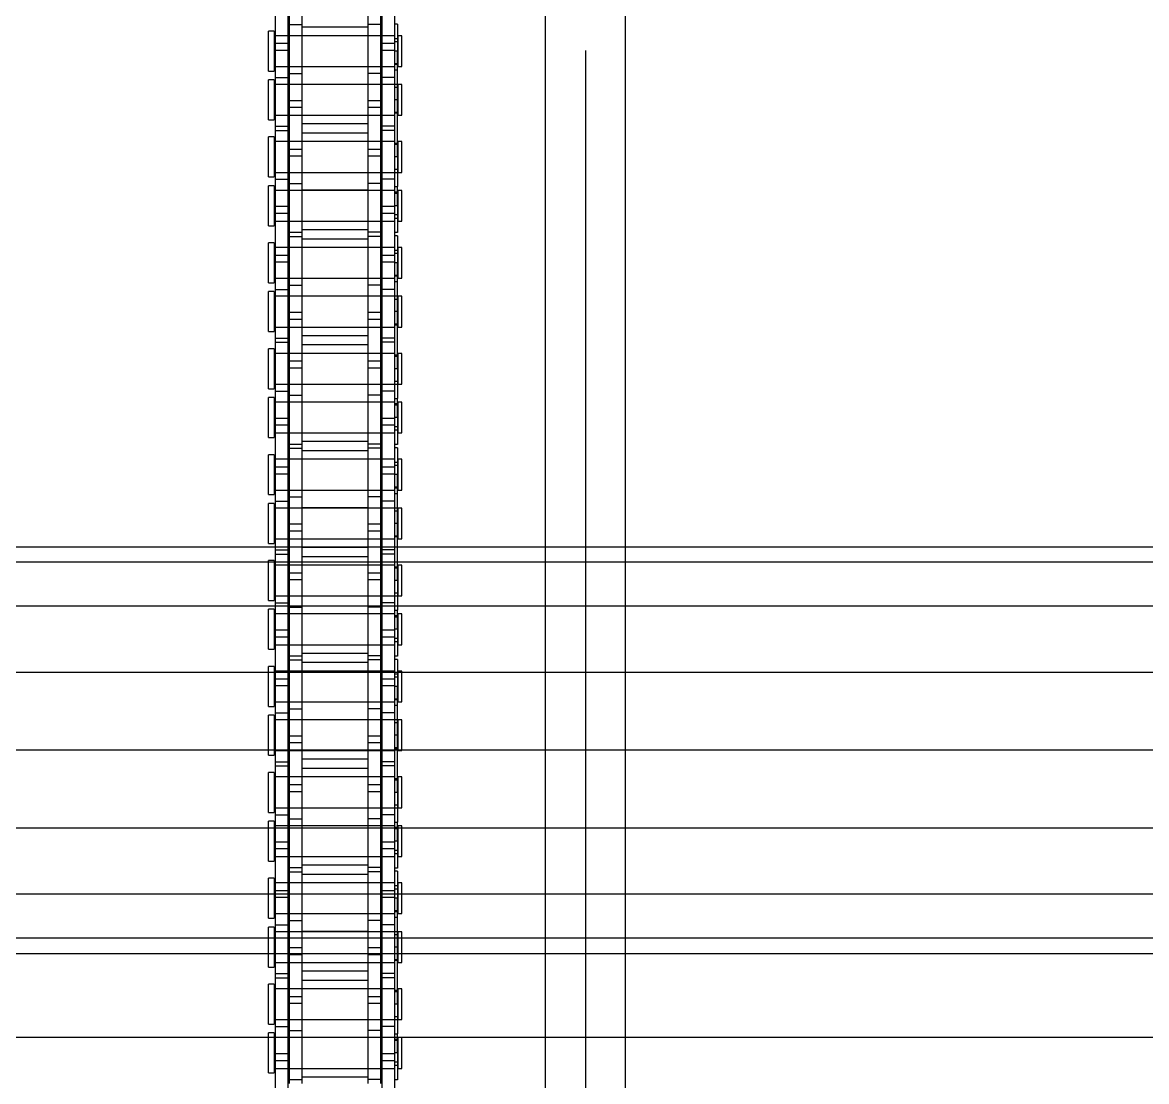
# Model space of a CAD drawing. Header units: metres. Extents: x 0 to 63075, y 0 to 44550.
# Drawn here: x 14317.9 to 14452.7, y 28254.5 to 28381.5 of the extents above; entities that cross this region are included whole.
import ezdxf

# ---------------------------------------------------------------- set-up
doc = ezdxf.new("R2010")
doc.units = ezdxf.units.M
doc.header["$LTSCALE"] = 75
doc.linetypes.add('HIDDEN2', pattern=[4.7625, 3.175, -1.5875])
for name, color, linetype in [('SDM', 7, 'Continuous'), ('SL1', 8, 'Continuous'), ('SL4', 4, 'Continuous'), ('ST1', 7, 'HIDDEN2')]:
    doc.layers.add(name, color=color, linetype=linetype)

# ---------------------------------------------------------------- blocks, each defined once
blk = doc.blocks.new('A$Cf5d57027')
at = {"layer": 'SL1'}
for p, q in [((3160.35, 5815.8), (7497.34, 5815.8)), ((7497.34, 5813.95), (3160.35, 5813.94)), ((7497.34, 5808.66), (3160.35, 5808.65)), ((7497.34, 5800.74), (3160.35, 5800.73)), ((7497.34, 5791.4), (3160.35, 5791.4)), ((7497.34, 5782.07), (3160.35, 5782.06)), ((7497.34, 5774.15), (3160.35, 5774.14)), ((7497.34, 5768.86), (3160.35, 5768.85)), ((7497.34, 5767), (3160.35, 5767)), ((4732.49, 5757), (6233.91, 5757))]:
    blk.add_line(p, q, dxfattribs=at)
blk = doc.blocks.new('A$Ca53c419a')
at = {"layer": 'SL4'}
for p, q in [((1009.76, 215.76), (2334.74, 215.76)), ((2334.74, 206.23), (1009.76, 206.23))]:
    blk.add_line(p, q, dxfattribs=at)
at = {"layer": 'ST1'}
for p, q in [((1847.3, 248.16), (1856.4, 248.16)), ((1854.93, 249), (1859.73, 249)), ((1854.93, 249), (1854.93, 248.34)), ((1859.73, 248.34), (1854.93, 248.34)), ((1855.48, 248.34), (1855.48, 233.84)), ((1855.48, 248.16), (1855.48, 246.64)), ((1856.4, 248.16), (1857.26, 248.16)), ((1856.4, 246.64), (1856.4, 248.16)), ((1857.26, 248.16), (1866.35, 248.16)), ((1857.26, 248.16), (1857.26, 246.64)), ((1859.17, 233.84), (1859.17, 248.34)), ((1859.17, 246.64), (1859.17, 248.16)), ((1859.73, 248.34), (1859.73, 249)), ((1860.5, 248.16), (1860.5, 246.64)), ((1860.78, 249), (1865.57, 249)), ((1860.78, 249), (1860.78, 248.34)), ((1865.57, 248.34), (1860.78, 248.34)), ((1861.33, 248.34), (1861.33, 233.84)), ((1861.33, 248.16), (1861.33, 246.64)), ((1865.02, 233.84), (1865.02, 248.34)), ((1865.02, 246.64), (1865.02, 248.16)), ((1865.57, 248.34), (1865.57, 249)), ((1866.35, 248.16), (1866.35, 246.64)), ((1866.35, 248.16), (1872.7, 248.16)), ((1866.85, 248.16), (1866.85, 246.64)), ((1867.63, 249), (1872.43, 249)), ((1867.63, 249), (1867.63, 248.34)), ((1872.43, 248.34), (1867.63, 248.34)), ((1868.18, 248.34), (1868.18, 233.84)), ((1868.18, 248.16), (1868.18, 246.64)), ((1871.87, 233.84), (1871.87, 248.34)), ((1871.87, 246.64), (1871.87, 248.16)), ((1872.43, 248.34), (1872.43, 249)), ((1872.7, 248.16), (1872.7, 246.64)), ((1872.7, 248.16), (1881.8, 248.16)), ((1873.48, 249), (1878.27, 249)), ((1873.48, 249), (1873.48, 248.34)), ((1878.27, 248.34), (1873.48, 248.34)), ((1874.03, 248.34), (1874.03, 233.84)), ((1874.03, 248.16), (1874.03, 246.64)), ((1875.95, 246.64), (1875.95, 248.16)), ((1876.81, 248.16), (1876.81, 246.64)), ((1877.72, 233.84), (1877.72, 248.34)), ((1877.72, 246.64), (1877.72, 248.16)), ((1878.27, 248.34), (1878.27, 249)), ((1880.33, 249), (1885.13, 249)), ((1880.33, 249), (1880.33, 248.34)), ((1885.13, 248.34), (1880.33, 248.34)), ((1880.88, 248.34), (1880.88, 233.84)), ((1880.88, 248.16), (1880.88, 246.64)), ((1881.8, 248.16), (1882.66, 248.16)), ((1881.8, 246.64), (1881.8, 248.16)), ((1882.66, 248.16), (1891.75, 248.16)), ((1882.66, 248.16), (1882.66, 246.64)), ((1884.57, 233.84), (1884.57, 248.34)), ((1884.57, 246.64), (1884.57, 248.16)), ((1885.13, 248.34), (1885.13, 249)), ((1885.9, 248.16), (1885.9, 246.64)), ((1886.18, 249), (1890.97, 249)), ((1886.18, 249), (1886.18, 248.34)), ((1890.97, 248.34), (1886.18, 248.34)), ((1886.73, 248.34), (1886.73, 233.84)), ((1886.73, 248.16), (1886.73, 246.64)), ((1890.42, 233.84), (1890.42, 248.34)), ((1890.42, 246.64), (1890.42, 248.16)), ((1890.97, 248.34), (1890.97, 249)), ((1891.75, 248.16), (1891.75, 246.64)), ((1891.75, 248.16), (1898.1, 248.16)), ((1892.25, 248.16), (1892.25, 246.64)), ((1893.03, 249), (1897.83, 249)), ((1893.03, 249), (1893.03, 248.34)), ((1897.83, 248.34), (1893.03, 248.34)), ((1893.58, 248.34), (1893.58, 233.84)), ((1893.58, 248.16), (1893.58, 246.64)), ((1897.27, 233.84), (1897.27, 248.34)), ((1897.27, 246.64), (1897.27, 248.16)), ((1897.83, 248.34), (1897.83, 249)), ((1898.1, 248.16), (1898.1, 246.64)), ((1898.1, 248.16), (1907.2, 248.16)), ((1898.88, 249), (1903.67, 249)), ((1898.88, 249), (1898.88, 248.34)), ((1903.67, 248.34), (1898.88, 248.34)), ((1899.43, 248.34), (1899.43, 233.84)), ((1899.43, 248.16), (1899.43, 246.64)), ((1901.35, 246.64), (1901.35, 248.16)), ((1902.21, 248.16), (1902.21, 246.64)), ((1903.12, 233.84), (1903.12, 248.34)), ((1903.12, 246.64), (1903.12, 248.16)), ((1903.67, 248.34), (1903.67, 249)), ((1905.73, 249), (1910.53, 249)), ((1905.73, 249), (1905.73, 248.34)), ((1910.53, 248.34), (1905.73, 248.34)), ((1906.28, 248.34), (1906.28, 233.84)), ((1906.28, 248.16), (1906.28, 246.64)), ((1907.2, 248.16), (1908.06, 248.16)), ((1907.2, 246.64), (1907.2, 248.16)), ((1908.06, 248.16), (1917.15, 248.16)), ((1908.06, 248.16), (1908.06, 246.64)), ((1909.97, 233.84), (1909.97, 248.34)), ((1909.97, 246.64), (1909.97, 248.16)), ((1910.53, 248.34), (1910.53, 249)), ((1911.3, 248.16), (1911.3, 246.64)), ((1911.58, 249), (1916.37, 249)), ((1911.58, 249), (1911.58, 248.34)), ((1916.37, 248.34), (1911.58, 248.34)), ((1912.13, 248.34), (1912.13, 233.84)), ((1912.13, 248.16), (1912.13, 246.64)), ((1915.82, 233.84), (1915.82, 248.34)), ((1915.82, 246.64), (1915.82, 248.16)), ((1916.37, 248.34), (1916.37, 249)), ((1917.15, 248.16), (1917.15, 246.64)), ((1917.15, 248.16), (1923.5, 248.16)), ((1917.65, 248.16), (1917.65, 246.64)), ((1918.43, 249), (1923.23, 249)), ((1918.43, 249), (1918.43, 248.34)), ((1923.23, 248.34), (1918.43, 248.34)), ((1918.98, 248.34), (1918.98, 233.84)), ((1918.98, 248.16), (1918.98, 246.64)), ((1922.67, 233.84), (1922.67, 248.34)), ((1922.67, 246.64), (1922.67, 248.16)), ((1923.23, 248.34), (1923.23, 249)), ((1923.5, 248.16), (1923.5, 246.64)), ((1923.5, 248.16), (1932.6, 248.16)), ((1924.28, 249), (1929.07, 249)), ((1924.28, 249), (1924.28, 248.34)), ((1929.07, 248.34), (1924.28, 248.34)), ((1924.83, 248.34), (1924.83, 233.84)), ((1924.83, 248.16), (1924.83, 246.64)), ((1926.75, 246.64), (1926.75, 248.16)), ((1927.61, 248.16), (1927.61, 246.64)), ((1928.52, 233.84), (1928.52, 248.34)), ((1928.52, 246.64), (1928.52, 248.16)), ((1929.07, 248.34), (1929.07, 249)), ((1931.13, 249), (1935.93, 249)), ((1931.13, 249), (1931.13, 248.34)), ((1935.93, 248.34), (1931.13, 248.34)), ((1931.68, 248.34), (1931.68, 233.84)), ((1931.68, 248.16), (1931.68, 246.64)), ((1932.6, 248.16), (1933.46, 248.16)), ((1932.6, 246.64), (1932.6, 248.16)), ((1933.46, 248.16), (1942.55, 248.16)), ((1933.46, 248.16), (1933.46, 246.64)), ((1935.37, 233.84), (1935.37, 248.34)), ((1935.37, 246.64), (1935.37, 248.16)), ((1935.93, 248.34), (1935.93, 249)), ((1936.7, 248.16), (1936.7, 246.64)), ((1936.98, 249), (1941.77, 249)), ((1936.98, 249), (1936.98, 248.34)), ((1941.77, 248.34), (1936.98, 248.34)), ((1937.53, 248.34), (1937.53, 233.84)), ((1937.53, 248.16), (1937.53, 246.64)), ((1941.22, 233.84), (1941.22, 248.34)), ((1941.22, 246.64), (1941.22, 248.16)), ((1941.77, 248.34), (1941.77, 249)), ((1942.55, 248.16), (1942.55, 246.64)), ((1942.55, 248.16), (1948.9, 248.16)), ((1943.05, 248.16), (1943.05, 246.64)), ((1943.83, 249), (1948.63, 249)), ((1943.83, 249), (1943.83, 248.34)), ((1948.63, 248.34), (1943.83, 248.34)), ((1944.38, 248.34), (1944.38, 233.84)), ((1944.38, 248.16), (1944.38, 246.64)), ((1948.07, 233.84), (1948.07, 248.34)), ((1948.07, 246.64), (1948.07, 248.16)), ((1948.63, 248.34), (1948.63, 249)), ((1948.9, 248.16), (1948.9, 246.64)), ((1948.9, 248.16), (1958, 248.16)), ((1949.68, 249), (1954.47, 249)), ((1949.68, 249), (1949.68, 248.34)), ((1954.47, 248.34), (1949.68, 248.34)), ((1950.23, 248.34), (1950.23, 233.84)), ((1950.23, 248.16), (1950.23, 246.64)), ((1952.15, 246.64), (1952.15, 248.16)), ((1953.01, 248.16), (1953.01, 246.64)), ((1953.92, 233.84), (1953.92, 248.34)), ((1953.92, 246.64), (1953.92, 248.16)), ((1954.47, 248.34), (1954.47, 249)), ((1956.53, 249), (1961.33, 249)), ((1956.53, 249), (1956.53, 248.34)), ((1961.33, 248.34), (1956.53, 248.34)), ((1957.08, 248.34), (1957.08, 233.84)), ((1957.08, 248.16), (1957.08, 246.64)), ((1958, 248.16), (1958.86, 248.16)), ((1958, 246.64), (1958, 248.16)), ((1958.86, 248.16), (1967.95, 248.16)), ((1958.86, 248.16), (1958.86, 246.64)), ((1960.77, 233.84), (1960.77, 248.34)), ((1960.77, 246.64), (1960.77, 248.16)), ((1961.33, 248.34), (1961.33, 249)), ((1962.1, 248.16), (1962.1, 246.64)), ((1962.38, 249), (1967.17, 249)), ((1962.38, 249), (1962.38, 248.34)), ((1967.17, 248.34), (1962.38, 248.34)), ((1962.93, 248.34), (1962.93, 233.84)), ((1962.93, 248.16), (1962.93, 246.64)), ((1966.62, 233.84), (1966.62, 248.34)), ((1966.62, 246.64), (1966.62, 248.16)), ((1967.17, 248.34), (1967.17, 249)), ((1967.95, 248.16), (1967.95, 246.64)), ((1967.95, 248.16), (1974.3, 248.16)), ((1968.45, 248.16), (1968.45, 246.64)), ((1969.23, 249), (1974.03, 249)), ((1969.23, 249), (1969.23, 248.34)), ((1974.03, 248.34), (1969.23, 248.34)), ((1969.78, 248.34), (1969.78, 233.84)), ((1969.78, 248.16), (1969.78, 246.64)), ((1973.47, 233.84), (1973.47, 248.34)), ((1973.47, 246.64), (1973.47, 248.16)), ((1974.03, 248.34), (1974.03, 249)), ((1974.3, 248.16), (1974.3, 246.64)), ((1974.3, 248.16), (1983.4, 248.16)), ((1975.08, 249), (1979.87, 249)), ((1975.08, 249), (1975.08, 248.34)), ((1979.87, 248.34), (1975.08, 248.34)), ((1975.63, 248.34), (1975.63, 233.84)), ((1975.63, 248.16), (1975.63, 246.64)), ((1977.55, 246.64), (1977.55, 248.16)), ((1978.41, 248.16), (1978.41, 246.64)), ((1979.32, 233.84), (1979.32, 248.34)), ((1979.32, 246.64), (1979.32, 248.16)), ((1979.87, 248.34), (1979.87, 249)), ((1847.3, 246.64), (1856.4, 246.64)), ((1853.65, 246.48), (1860, 246.48)), ((1854.15, 246.48), (1854.15, 244.96)), ((1855.48, 246.48), (1855.48, 244.96)), ((1856.4, 246.64), (1857.26, 246.64)), ((1857.26, 246.64), (1866.35, 246.64)), ((1859.17, 244.96), (1859.17, 246.48)), ((1860, 246.48), (1860, 244.96)), ((1860, 246.48), (1869.1, 246.48)), ((1861.33, 246.48), (1861.33, 244.96)), ((1863.25, 244.96), (1863.25, 246.48)), ((1864.11, 246.48), (1864.11, 244.96)), ((1865.02, 244.96), (1865.02, 246.48)), ((1866.35, 246.64), (1872.7, 246.64)), ((1868.18, 246.48), (1868.18, 244.96)), ((1869.1, 246.48), (1869.96, 246.48)), ((1869.1, 244.96), (1869.1, 246.48)), ((1869.96, 246.48), (1879.05, 246.48)), ((1869.96, 246.48), (1869.96, 244.96)), ((1871.87, 244.96), (1871.87, 246.48)), ((1872.7, 246.64), (1881.8, 246.64)), ((1873.2, 246.48), (1873.2, 244.96)), ((1874.03, 246.48), (1874.03, 244.96)), ((1877.72, 244.96), (1877.72, 246.48)), ((1879.05, 246.48), (1879.05, 244.96)), ((1879.05, 246.48), (1885.4, 246.48)), ((1879.55, 246.48), (1879.55, 244.96)), ((1880.88, 246.48), (1880.88, 244.96)), ((1881.8, 246.64), (1882.66, 246.64)), ((1882.66, 246.64), (1891.75, 246.64)), ((1884.57, 244.96), (1884.57, 246.48)), ((1885.4, 246.48), (1885.4, 244.96)), ((1885.4, 246.48), (1894.5, 246.48)), ((1886.73, 246.48), (1886.73, 244.96)), ((1888.65, 244.96), (1888.65, 246.48)), ((1889.51, 246.48), (1889.51, 244.96)), ((1890.42, 244.96), (1890.42, 246.48)), ((1891.75, 246.64), (1898.1, 246.64)), ((1893.58, 246.48), (1893.58, 244.96)), ((1894.5, 246.48), (1895.36, 246.48)), ((1894.5, 244.96), (1894.5, 246.48)), ((1895.36, 246.48), (1904.45, 246.48)), ((1895.36, 246.48), (1895.36, 244.96)), ((1897.27, 244.96), (1897.27, 246.48)), ((1898.1, 246.64), (1907.2, 246.64)), ((1898.6, 246.48), (1898.6, 244.96)), ((1899.43, 246.48), (1899.43, 244.96)), ((1903.12, 244.96), (1903.12, 246.48)), ((1904.45, 246.48), (1904.45, 244.96)), ((1904.45, 246.48), (1910.8, 246.48)), ((1904.95, 246.48), (1904.95, 244.96)), ((1906.28, 246.48), (1906.28, 244.96)), ((1907.2, 246.64), (1908.06, 246.64)), ((1908.06, 246.64), (1917.15, 246.64)), ((1909.97, 244.96), (1909.97, 246.48)), ((1910.8, 246.48), (1910.8, 244.96)), ((1910.8, 246.48), (1919.9, 246.48)), ((1912.13, 246.48), (1912.13, 244.96)), ((1914.05, 244.96), (1914.05, 246.48)), ((1914.91, 246.48), (1914.91, 244.96)), ((1915.82, 244.96), (1915.82, 246.48)), ((1917.15, 246.64), (1923.5, 246.64)), ((1918.98, 246.48), (1918.98, 244.96)), ((1919.9, 246.48), (1920.76, 246.48)), ((1919.9, 244.96), (1919.9, 246.48)), ((1920.76, 246.48), (1929.85, 246.48)), ((1920.76, 246.48), (1920.76, 244.96)), ((1922.67, 244.96), (1922.67, 246.48)), ((1923.5, 246.64), (1932.6, 246.64)), ((1924, 246.48), (1924, 244.96)), ((1924.83, 246.48), (1924.83, 244.96)), ((1928.52, 244.96), (1928.52, 246.48)), ((1929.85, 246.48), (1929.85, 244.96)), ((1929.85, 246.48), (1936.2, 246.48)), ((1930.35, 246.48), (1930.35, 244.96)), ((1931.68, 246.48), (1931.68, 244.96)), ((1932.6, 246.64), (1933.46, 246.64)), ((1933.46, 246.64), (1942.55, 246.64)), ((1935.37, 244.96), (1935.37, 246.48)), ((1936.2, 246.48), (1936.2, 244.96)), ((1936.2, 246.48), (1945.3, 246.48)), ((1937.53, 246.48), (1937.53, 244.96)), ((1939.45, 244.96), (1939.45, 246.48)), ((1940.31, 246.48), (1940.31, 244.96)), ((1941.22, 244.96), (1941.22, 246.48)), ((1942.55, 246.64), (1948.9, 246.64)), ((1944.38, 246.48), (1944.38, 244.96)), ((1945.3, 246.48), (1946.16, 246.48)), ((1945.3, 244.96), (1945.3, 246.48)), ((1946.16, 246.48), (1955.25, 246.48)), ((1946.16, 246.48), (1946.16, 244.96)), ((1948.07, 244.96), (1948.07, 246.48)), ((1948.9, 246.64), (1958, 246.64)), ((1949.4, 246.48), (1949.4, 244.96)), ((1950.23, 246.48), (1950.23, 244.96)), ((1953.92, 244.96), (1953.92, 246.48)), ((1955.25, 246.48), (1955.25, 244.96)), ((1955.25, 246.48), (1961.6, 246.48)), ((1955.75, 246.48), (1955.75, 244.96)), ((1957.08, 246.48), (1957.08, 244.96)), ((1958, 246.64), (1958.86, 246.64)), ((1958.86, 246.64), (1967.95, 246.64)), ((1960.77, 244.96), (1960.77, 246.48)), ((1961.6, 246.48), (1961.6, 244.96)), ((1961.6, 246.48), (1970.7, 246.48)), ((1962.93, 246.48), (1962.93, 244.96)), ((1964.85, 244.96), (1964.85, 246.48)), ((1965.71, 246.48), (1965.71, 244.96)), ((1966.62, 244.96), (1966.62, 246.48)), ((1967.95, 246.64), (1974.3, 246.64)), ((1969.78, 246.48), (1969.78, 244.96)), ((1970.7, 246.48), (1971.56, 246.48)), ((1970.7, 244.96), (1970.7, 246.48)), ((1971.56, 246.48), (1980.65, 246.48)), ((1971.56, 246.48), (1971.56, 244.96)), ((1973.47, 244.96), (1973.47, 246.48)), ((1974.3, 246.64), (1983.4, 246.64)), ((1974.8, 246.48), (1974.8, 244.96)), ((1975.63, 246.48), (1975.63, 244.96)), ((1979.32, 244.96), (1979.32, 246.48)), ((1980.65, 246.48), (1980.65, 244.96)), ((1980.65, 246.48), (1987, 246.48)), ((1853.65, 244.96), (1860, 244.96)), ((1854.44, 237.03), (1854.44, 244.96)), ((1855.48, 244.96), (1855.48, 237.03)), ((1859.17, 237.03), (1859.17, 244.96)), ((1859.22, 244.96), (1859.22, 237.03)), ((1860, 244.96), (1869.1, 244.96)), ((1861.29, 237.03), (1861.29, 244.96)), ((1861.33, 244.96), (1861.33, 237.03)), ((1865.02, 237.03), (1865.02, 244.96)), ((1866.07, 244.96), (1866.07, 237.03)), ((1867.14, 237.03), (1867.14, 244.96)), ((1868.18, 244.96), (1868.18, 237.03)), ((1869.1, 244.96), (1869.96, 244.96)), ((1869.96, 244.96), (1879.05, 244.96)), ((1871.87, 237.03), (1871.87, 244.96)), ((1871.92, 244.96), (1871.92, 237.03)), ((1873.99, 237.03), (1873.99, 244.96)), ((1874.03, 244.96), (1874.03, 237.03)), ((1877.72, 237.03), (1877.72, 244.96)), ((1878.77, 244.96), (1878.77, 237.03)), ((1879.05, 244.96), (1885.4, 244.96)), ((1879.84, 237.03), (1879.84, 244.96)), ((1880.88, 244.96), (1880.88, 237.03)), ((1884.57, 237.03), (1884.57, 244.96)), ((1884.62, 244.96), (1884.62, 237.03)), ((1885.4, 244.96), (1894.5, 244.96)), ((1886.69, 237.03), (1886.69, 244.96)), ((1886.73, 244.96), (1886.73, 237.03)), ((1890.42, 237.03), (1890.42, 244.96)), ((1891.47, 244.96), (1891.47, 237.03)), ((1892.54, 237.03), (1892.54, 244.96)), ((1893.58, 244.96), (1893.58, 237.03)), ((1894.5, 244.96), (1895.36, 244.96)), ((1895.36, 244.96), (1904.45, 244.96)), ((1897.27, 237.03), (1897.27, 244.96)), ((1897.32, 244.96), (1897.32, 237.03)), ((1899.39, 237.03), (1899.39, 244.96)), ((1899.43, 244.96), (1899.43, 237.03)), ((1903.12, 237.03), (1903.12, 244.96)), ((1904.17, 244.96), (1904.17, 237.03)), ((1904.45, 244.96), (1910.8, 244.96)), ((1905.24, 237.03), (1905.24, 244.96)), ((1906.28, 244.96), (1906.28, 237.03)), ((1909.97, 237.03), (1909.97, 244.96)), ((1910.02, 244.96), (1910.02, 237.03)), ((1910.8, 244.96), (1919.9, 244.96)), ((1912.09, 237.03), (1912.09, 244.96)), ((1912.13, 244.96), (1912.13, 237.03)), ((1915.82, 237.03), (1915.82, 244.96)), ((1916.87, 244.96), (1916.87, 237.03)), ((1917.94, 237.03), (1917.94, 244.96)), ((1918.98, 244.96), (1918.98, 237.03)), ((1919.9, 244.96), (1920.76, 244.96)), ((1920.76, 244.96), (1929.85, 244.96)), ((1922.67, 237.03), (1922.67, 244.96)), ((1922.72, 244.96), (1922.72, 237.03)), ((1924.79, 237.03), (1924.79, 244.96)), ((1924.83, 244.96), (1924.83, 237.03)), ((1928.52, 237.03), (1928.52, 244.96)), ((1929.57, 244.96), (1929.57, 237.03)), ((1929.85, 244.96), (1936.2, 244.96)), ((1930.64, 237.03), (1930.64, 244.96)), ((1931.68, 244.96), (1931.68, 237.03)), ((1935.37, 237.03), (1935.37, 244.96)), ((1935.42, 244.96), (1935.42, 237.03)), ((1936.2, 244.96), (1945.3, 244.96)), ((1937.49, 237.03), (1937.49, 244.96)), ((1937.53, 244.96), (1937.53, 237.03)), ((1941.22, 237.03), (1941.22, 244.96)), ((1942.27, 244.96), (1942.27, 237.03)), ((1943.34, 237.03), (1943.34, 244.96)), ((1944.38, 244.96), (1944.38, 237.03)), ((1945.3, 244.96), (1946.16, 244.96)), ((1946.16, 244.96), (1955.25, 244.96)), ((1948.07, 237.03), (1948.07, 244.96)), ((1948.12, 244.96), (1948.12, 237.03)), ((1950.19, 237.03), (1950.19, 244.96)), ((1950.23, 244.96), (1950.23, 237.03)), ((1953.92, 237.03), (1953.92, 244.96)), ((1954.97, 244.96), (1954.97, 237.03)), ((1955.25, 244.96), (1961.6, 244.96)), ((1956.04, 237.03), (1956.04, 244.96)), ((1957.08, 244.96), (1957.08, 237.03)), ((1960.77, 237.03), (1960.77, 244.96)), ((1960.82, 244.96), (1960.82, 237.03)), ((1961.6, 244.96), (1970.7, 244.96)), ((1962.89, 237.03), (1962.89, 244.96)), ((1962.93, 244.96), (1962.93, 237.03)), ((1966.62, 237.03), (1966.62, 244.96)), ((1967.67, 244.96), (1967.67, 237.03)), ((1968.74, 237.03), (1968.74, 244.96)), ((1969.78, 244.96), (1969.78, 237.03)), ((1970.7, 244.96), (1971.56, 244.96)), ((1971.56, 244.96), (1980.65, 244.96)), ((1973.47, 237.03), (1973.47, 244.96)), ((1973.52, 244.96), (1973.52, 237.03)), ((1975.59, 237.03), (1975.59, 244.96)), ((1975.63, 244.96), (1975.63, 237.03)), ((1979.32, 237.03), (1979.32, 244.96)), ((1980.37, 244.96), (1980.37, 237.03)), ((1980.65, 244.96), (1987, 244.96)), ((1853.65, 237.03), (1860, 237.03)), ((1854.15, 235.51), (1854.15, 237.03)), ((1855.48, 237.03), (1855.48, 235.51)), ((1859.17, 235.51), (1859.17, 237.03)), ((1860, 235.51), (1860, 237.03)), ((1860, 237.03), (1869.1, 237.03)), ((1861.33, 237.03), (1861.33, 235.51)), ((1863.25, 235.51), (1863.25, 237.03)), ((1864.11, 237.03), (1864.11, 235.51)), ((1865.02, 235.51), (1865.02, 237.03)), ((1868.18, 237.03), (1868.18, 235.51)), ((1869.1, 237.03), (1869.96, 237.03)), ((1869.1, 235.51), (1869.1, 237.03)), ((1869.96, 237.03), (1879.05, 237.03)), ((1869.96, 237.03), (1869.96, 235.51)), ((1871.87, 235.51), (1871.87, 237.03)), ((1873.2, 235.51), (1873.2, 237.03)), ((1874.03, 237.03), (1874.03, 235.51)), ((1877.72, 235.51), (1877.72, 237.03)), ((1879.05, 235.51), (1879.05, 237.03)), ((1879.05, 237.03), (1885.4, 237.03)), ((1879.55, 235.51), (1879.55, 237.03)), ((1880.88, 237.03), (1880.88, 235.51)), ((1884.57, 235.51), (1884.57, 237.03)), ((1885.4, 235.51), (1885.4, 237.03)), ((1885.4, 237.03), (1894.5, 237.03)), ((1886.73, 237.03), (1886.73, 235.51)), ((1888.65, 235.51), (1888.65, 237.03)), ((1889.51, 237.03), (1889.51, 235.51)), ((1890.42, 235.51), (1890.42, 237.03)), ((1893.58, 237.03), (1893.58, 235.51)), ((1894.5, 237.03), (1895.36, 237.03)), ((1894.5, 235.51), (1894.5, 237.03)), ((1895.36, 237.03), (1904.45, 237.03)), ((1895.36, 237.03), (1895.36, 235.51)), ((1897.27, 235.51), (1897.27, 237.03)), ((1898.6, 235.51), (1898.6, 237.03)), ((1899.43, 237.03), (1899.43, 235.51)), ((1903.12, 235.51), (1903.12, 237.03)), ((1904.45, 235.51), (1904.45, 237.03)), ((1904.45, 237.03), (1910.8, 237.03)), ((1904.95, 235.51), (1904.95, 237.03)), ((1906.28, 237.03), (1906.28, 235.51)), ((1909.97, 235.51), (1909.97, 237.03)), ((1910.8, 235.51), (1910.8, 237.03)), ((1910.8, 237.03), (1919.9, 237.03)), ((1912.13, 237.03), (1912.13, 235.51)), ((1914.05, 235.51), (1914.05, 237.03)), ((1914.91, 237.03), (1914.91, 235.51)), ((1915.82, 235.51), (1915.82, 237.03)), ((1918.98, 237.03), (1918.98, 235.51)), ((1919.9, 237.03), (1920.76, 237.03)), ((1919.9, 235.51), (1919.9, 237.03)), ((1920.76, 237.03), (1929.85, 237.03)), ((1920.76, 237.03), (1920.76, 235.51)), ((1922.67, 235.51), (1922.67, 237.03)), ((1924, 235.51), (1924, 237.03)), ((1924.83, 237.03), (1924.83, 235.51)), ((1928.52, 235.51), (1928.52, 237.03)), ((1929.85, 235.51), (1929.85, 237.03)), ((1929.85, 237.03), (1936.2, 237.03)), ((1930.35, 235.51), (1930.35, 237.03)), ((1931.68, 237.03), (1931.68, 235.51)), ((1935.37, 235.51), (1935.37, 237.03)), ((1936.2, 235.51), (1936.2, 237.03)), ((1936.2, 237.03), (1945.3, 237.03)), ((1937.53, 237.03), (1937.53, 235.51)), ((1939.45, 235.51), (1939.45, 237.03)), ((1940.31, 237.03), (1940.31, 235.51)), ((1941.22, 235.51), (1941.22, 237.03)), ((1944.38, 237.03), (1944.38, 235.51)), ((1945.3, 237.03), (1946.16, 237.03)), ((1945.3, 235.51), (1945.3, 237.03)), ((1946.16, 237.03), (1955.25, 237.03)), ((1946.16, 237.03), (1946.16, 235.51)), ((1948.07, 235.51), (1948.07, 237.03)), ((1949.4, 235.51), (1949.4, 237.03)), ((1950.23, 237.03), (1950.23, 235.51)), ((1953.92, 235.51), (1953.92, 237.03)), ((1955.25, 235.51), (1955.25, 237.03)), ((1955.25, 237.03), (1961.6, 237.03)), ((1955.75, 235.51), (1955.75, 237.03)), ((1957.08, 237.03), (1957.08, 235.51)), ((1960.77, 235.51), (1960.77, 237.03)), ((1961.6, 235.51), (1961.6, 237.03)), ((1961.6, 237.03), (1970.7, 237.03)), ((1962.93, 237.03), (1962.93, 235.51)), ((1964.85, 235.51), (1964.85, 237.03)), ((1965.71, 237.03), (1965.71, 235.51)), ((1966.62, 235.51), (1966.62, 237.03)), ((1969.78, 237.03), (1969.78, 235.51)), ((1970.7, 237.03), (1971.56, 237.03)), ((1970.7, 235.51), (1970.7, 237.03)), ((1971.56, 237.03), (1980.65, 237.03)), ((1971.56, 237.03), (1971.56, 235.51)), ((1973.47, 235.51), (1973.47, 237.03)), ((1974.8, 235.51), (1974.8, 237.03)), ((1975.63, 237.03), (1975.63, 235.51)), ((1979.32, 235.51), (1979.32, 237.03)), ((1980.65, 235.51), (1980.65, 237.03)), ((1980.65, 237.03), (1987, 237.03)), ((1847.3, 235.36), (1856.4, 235.36)), ((1853.65, 235.51), (1860, 235.51)), ((1855.48, 235.36), (1855.48, 233.84)), ((1856.4, 235.36), (1857.26, 235.36)), ((1856.4, 233.84), (1856.4, 235.36)), ((1857.26, 235.36), (1866.35, 235.36)), ((1857.26, 235.36), (1857.26, 233.84)), ((1859.17, 233.84), (1859.17, 235.36)), ((1860, 235.51), (1869.1, 235.51)), ((1860.5, 233.84), (1860.5, 235.36)), ((1861.33, 235.36), (1861.33, 233.51)), ((1865.02, 233.84), (1865.02, 235.36)), ((1866.35, 233.84), (1866.35, 235.36)), ((1866.35, 235.36), (1872.7, 235.36)), ((1866.85, 233.84), (1866.85, 235.36)), ((1868.18, 235.36), (1868.18, 233.84)), ((1869.1, 235.51), (1869.96, 235.51)), ((1869.96, 235.51), (1879.05, 235.51)), ((1871.87, 233.51), (1871.87, 235.36)), ((1872.7, 233.84), (1872.7, 235.36)), ((1872.7, 235.36), (1881.8, 235.36)), ((1874.03, 235.36), (1874.03, 233.84)), ((1875.95, 233.84), (1875.95, 235.36)), ((1876.81, 235.36), (1876.81, 233.84)), ((1877.72, 233.84), (1877.72, 235.36)), ((1879.05, 235.51), (1885.4, 235.51)), ((1880.88, 235.36), (1880.88, 233.84)), ((1881.8, 235.36), (1882.66, 235.36)), ((1881.8, 233.84), (1881.8, 235.36)), ((1882.66, 235.36), (1891.75, 235.36)), ((1882.66, 235.36), (1882.66, 233.84)), ((1884.57, 233.84), (1884.57, 235.36)), ((1885.4, 235.51), (1894.5, 235.51)), ((1885.9, 233.84), (1885.9, 235.36)), ((1886.73, 235.36), (1886.73, 233.51)), ((1890.42, 233.84), (1890.42, 235.36)), ((1891.75, 233.84), (1891.75, 235.36)), ((1891.75, 235.36), (1898.1, 235.36)), ((1892.25, 233.84), (1892.25, 235.36)), ((1893.58, 235.36), (1893.58, 233.84)), ((1894.5, 235.51), (1895.36, 235.51)), ((1895.36, 235.51), (1904.45, 235.51)), ((1897.27, 233.51), (1897.27, 235.36)), ((1898.1, 233.84), (1898.1, 235.36)), ((1898.1, 235.36), (1907.2, 235.36)), ((1899.43, 235.36), (1899.43, 233.84)), ((1901.35, 233.84), (1901.35, 235.36)), ((1902.21, 235.36), (1902.21, 233.84)), ((1903.12, 233.84), (1903.12, 235.36)), ((1904.45, 235.51), (1910.8, 235.51)), ((1906.28, 235.36), (1906.28, 233.84)), ((1907.2, 235.36), (1908.06, 235.36)), ((1907.2, 233.84), (1907.2, 235.36)), ((1908.06, 235.36), (1917.15, 235.36)), ((1908.06, 235.36), (1908.06, 233.84)), ((1909.97, 233.84), (1909.97, 235.36)), ((1910.8, 235.51), (1919.9, 235.51)), ((1911.3, 233.84), (1911.3, 235.36)), ((1912.13, 235.36), (1912.13, 233.51)), ((1915.82, 233.84), (1915.82, 235.36)), ((1917.15, 233.84), (1917.15, 235.36)), ((1917.15, 235.36), (1923.5, 235.36)), ((1917.65, 233.84), (1917.65, 235.36)), ((1918.98, 235.36), (1918.98, 233.84)), ((1919.9, 235.51), (1920.76, 235.51)), ((1920.76, 235.51), (1929.85, 235.51)), ((1922.67, 233.51), (1922.67, 235.36)), ((1923.5, 233.84), (1923.5, 235.36)), ((1923.5, 235.36), (1932.6, 235.36)), ((1924.83, 235.36), (1924.83, 233.84)), ((1926.75, 233.84), (1926.75, 235.36)), ((1927.61, 235.36), (1927.61, 233.84)), ((1928.52, 233.84), (1928.52, 235.36)), ((1929.85, 235.51), (1936.2, 235.51)), ((1931.68, 235.36), (1931.68, 233.84)), ((1932.6, 235.36), (1933.46, 235.36)), ((1932.6, 233.84), (1932.6, 235.36)), ((1933.46, 235.36), (1942.55, 235.36)), ((1933.46, 235.36), (1933.46, 233.84)), ((1935.37, 233.84), (1935.37, 235.36)), ((1936.2, 235.51), (1945.3, 235.51)), ((1936.7, 233.84), (1936.7, 235.36)), ((1937.53, 235.36), (1937.53, 233.51)), ((1941.22, 233.84), (1941.22, 235.36)), ((1942.55, 233.84), (1942.55, 235.36)), ((1942.55, 235.36), (1948.9, 235.36)), ((1943.05, 233.84), (1943.05, 235.36)), ((1944.38, 235.36), (1944.38, 233.84)), ((1945.3, 235.51), (1946.16, 235.51)), ((1946.16, 235.51), (1955.25, 235.51)), ((1948.07, 233.51), (1948.07, 235.36)), ((1948.9, 233.84), (1948.9, 235.36)), ((1948.9, 235.36), (1958, 235.36)), ((1950.23, 235.36), (1950.23, 233.84)), ((1952.15, 233.84), (1952.15, 235.36)), ((1953.01, 235.36), (1953.01, 233.84)), ((1953.92, 233.84), (1953.92, 235.36)), ((1955.25, 235.51), (1961.6, 235.51)), ((1957.08, 235.36), (1957.08, 233.84)), ((1958, 235.36), (1958.86, 235.36)), ((1958, 233.84), (1958, 235.36)), ((1958.86, 235.36), (1967.95, 235.36)), ((1958.86, 235.36), (1958.86, 233.84)), ((1960.77, 233.84), (1960.77, 235.36)), ((1961.6, 235.51), (1970.7, 235.51)), ((1962.1, 233.84), (1962.1, 235.36)), ((1962.93, 235.36), (1962.93, 233.51)), ((1966.62, 233.84), (1966.62, 235.36)), ((1967.95, 233.84), (1967.95, 235.36)), ((1967.95, 235.36), (1974.3, 235.36)), ((1968.45, 233.84), (1968.45, 235.36)), ((1969.78, 235.36), (1969.78, 233.84)), ((1970.7, 235.51), (1971.56, 235.51)), ((1971.56, 235.51), (1980.65, 235.51)), ((1973.47, 233.51), (1973.47, 235.36)), ((1974.3, 233.84), (1974.3, 235.36)), ((1974.3, 235.36), (1983.4, 235.36)), ((1975.63, 235.36), (1975.63, 233.84)), ((1977.55, 233.84), (1977.55, 235.36)), ((1978.41, 235.36), (1978.41, 233.84)), ((1979.32, 233.84), (1979.32, 235.36)), ((1980.65, 235.51), (1987, 235.51)), ((1847.3, 233.84), (1856.4, 233.84)), ((1854.1, 233.51), (1854.1, 233.84)), ((1857.33, 233.51), (1854.1, 233.51)), ((1859.17, 233.47), (1855.48, 233.47)), ((1855.48, 233.47), (1855.48, 233)), ((1855.85, 233.84), (1855.85, 233.47)), ((1856.22, 233.51), (1856.22, 233.84)), ((1856.4, 233.84), (1857.26, 233.84)), ((1857.26, 233.84), (1866.35, 233.84)), ((1857.33, 233.51), (1857.33, 233.84)), ((1857.33, 233.51), (1859.62, 233.51)), ((1858.8, 233.47), (1858.8, 233.84)), ((1858.95, 233.51), (1858.95, 233.84)), ((1859.17, 233), (1859.17, 233.47)), ((1859.62, 233.84), (1859.62, 233.51)), ((1863.18, 233.51), (1859.62, 233.51)), ((1865.02, 233.47), (1861.33, 233.47)), ((1861.33, 233.47), (1861.33, 233)), ((1861.7, 233.84), (1861.7, 233.47)), ((1863.18, 233.51), (1863.18, 233.84)), ((1863.18, 233.51), (1875.88, 233.51)), ((1864.65, 233.47), (1864.65, 233.84)), ((1864.8, 233.51), (1864.8, 233.84)), ((1865.02, 233), (1865.02, 233.47)), ((1866.35, 233.84), (1872.7, 233.84)), ((1871.87, 233.47), (1868.18, 233.47)), ((1868.18, 233.47), (1868.18, 233)), ((1868.41, 233.51), (1868.41, 233.84)), ((1868.55, 233.84), (1868.55, 233.47)), ((1870.03, 233.51), (1870.03, 233.84)), ((1871.5, 233.47), (1871.5, 233.84)), ((1871.87, 233), (1871.87, 233.47)), ((1872.7, 233.84), (1881.8, 233.84)), ((1873.58, 233.51), (1873.58, 233.84)), ((1877.72, 233.47), (1874.03, 233.47)), ((1874.03, 233.47), (1874.03, 233)), ((1874.26, 233.51), (1874.26, 233.84)), ((1874.4, 233.84), (1874.4, 233.47)), ((1875.88, 233.51), (1875.88, 233.84)), ((1879.11, 233.51), (1875.88, 233.51)), ((1876.98, 233.51), (1876.98, 233.84)), ((1877.35, 233.47), (1877.35, 233.84)), ((1877.72, 233), (1877.72, 233.47)), ((1879.11, 233.51), (1879.11, 233.84)), ((1879.5, 233.51), (1879.5, 233.84)), ((1882.73, 233.51), (1879.5, 233.51)), ((1884.57, 233.47), (1880.88, 233.47)), ((1880.88, 233.47), (1880.88, 233)), ((1881.25, 233.84), (1881.25, 233.47)), ((1881.62, 233.51), (1881.62, 233.84)), ((1881.8, 233.84), (1882.66, 233.84)), ((1882.66, 233.84), (1891.75, 233.84)), ((1882.73, 233.51), (1882.73, 233.84)), ((1882.73, 233.51), (1885.02, 233.51)), ((1884.2, 233.47), (1884.2, 233.84)), ((1884.35, 233.51), (1884.35, 233.84)), ((1884.57, 233), (1884.57, 233.47)), ((1885.02, 233.84), (1885.02, 233.51)), ((1888.58, 233.51), (1885.02, 233.51)), ((1890.42, 233.47), (1886.73, 233.47)), ((1886.73, 233.47), (1886.73, 233)), ((1887.1, 233.84), (1887.1, 233.47)), ((1888.58, 233.51), (1888.58, 233.84)), ((1888.58, 233.51), (1901.28, 233.51)), ((1890.05, 233.47), (1890.05, 233.84)), ((1890.2, 233.51), (1890.2, 233.84)), ((1890.42, 233), (1890.42, 233.47)), ((1891.75, 233.84), (1898.1, 233.84)), ((1897.27, 233.47), (1893.58, 233.47)), ((1893.58, 233.47), (1893.58, 233)), ((1893.81, 233.51), (1893.81, 233.84)), ((1893.95, 233.84), (1893.95, 233.47)), ((1895.43, 233.51), (1895.43, 233.84)), ((1896.9, 233.47), (1896.9, 233.84)), ((1897.27, 233), (1897.27, 233.47)), ((1898.1, 233.84), (1907.2, 233.84)), ((1898.98, 233.51), (1898.98, 233.84)), ((1903.12, 233.47), (1899.43, 233.47)), ((1899.43, 233.47), (1899.43, 233)), ((1899.66, 233.51), (1899.66, 233.84)), ((1899.8, 233.84), (1899.8, 233.47)), ((1901.28, 233.51), (1901.28, 233.84)), ((1904.51, 233.51), (1901.28, 233.51)), ((1902.38, 233.51), (1902.38, 233.84)), ((1902.75, 233.47), (1902.75, 233.84)), ((1903.12, 233), (1903.12, 233.47)), ((1904.51, 233.51), (1904.51, 233.84)), ((1904.9, 233.51), (1904.9, 233.84)), ((1908.13, 233.51), (1904.9, 233.51)), ((1909.97, 233.47), (1906.28, 233.47)), ((1906.28, 233.47), (1906.28, 233)), ((1906.65, 233.84), (1906.65, 233.47)), ((1907.02, 233.51), (1907.02, 233.84)), ((1907.2, 233.84), (1908.06, 233.84)), ((1908.06, 233.84), (1917.15, 233.84)), ((1908.13, 233.51), (1908.13, 233.84)), ((1908.13, 233.51), (1910.42, 233.51)), ((1909.6, 233.47), (1909.6, 233.84)), ((1909.75, 233.51), (1909.75, 233.84)), ((1909.97, 233), (1909.97, 233.47)), ((1910.42, 233.84), (1910.42, 233.51)), ((1913.98, 233.51), (1910.42, 233.51)), ((1915.82, 233.47), (1912.13, 233.47)), ((1912.13, 233.47), (1912.13, 233)), ((1912.5, 233.84), (1912.5, 233.47)), ((1913.98, 233.51), (1913.98, 233.84)), ((1913.98, 233.51), (1926.68, 233.51)), ((1915.45, 233.47), (1915.45, 233.84)), ((1915.6, 233.51), (1915.6, 233.84)), ((1915.82, 233), (1915.82, 233.47)), ((1917.15, 233.84), (1923.5, 233.84)), ((1922.67, 233.47), (1918.98, 233.47)), ((1918.98, 233.47), (1918.98, 233)), ((1919.21, 233.51), (1919.21, 233.84)), ((1919.35, 233.84), (1919.35, 233.47)), ((1920.83, 233.51), (1920.83, 233.84)), ((1922.3, 233.47), (1922.3, 233.84)), ((1922.67, 233), (1922.67, 233.47)), ((1923.5, 233.84), (1932.6, 233.84)), ((1924.38, 233.51), (1924.38, 233.84)), ((1928.52, 233.47), (1924.83, 233.47)), ((1924.83, 233.47), (1924.83, 233)), ((1925.06, 233.51), (1925.06, 233.84)), ((1925.2, 233.84), (1925.2, 233.47)), ((1926.68, 233.51), (1926.68, 233.84)), ((1929.91, 233.51), (1926.68, 233.51)), ((1927.78, 233.51), (1927.78, 233.84)), ((1928.15, 233.47), (1928.15, 233.84)), ((1928.52, 233), (1928.52, 233.47)), ((1929.91, 233.51), (1929.91, 233.84)), ((1930.3, 233.51), (1930.3, 233.84)), ((1933.53, 233.51), (1930.3, 233.51)), ((1935.37, 233.47), (1931.68, 233.47)), ((1931.68, 233.47), (1931.68, 233)), ((1932.05, 233.84), (1932.05, 233.47)), ((1932.42, 233.51), (1932.42, 233.84)), ((1932.6, 233.84), (1933.46, 233.84)), ((1933.46, 233.84), (1942.55, 233.84)), ((1933.53, 233.51), (1933.53, 233.84)), ((1933.53, 233.51), (1935.82, 233.51)), ((1935, 233.47), (1935, 233.84)), ((1935.15, 233.51), (1935.15, 233.84)), ((1935.37, 233), (1935.37, 233.47)), ((1935.82, 233.84), (1935.82, 233.51)), ((1939.38, 233.51), (1935.82, 233.51)), ((1941.22, 233.47), (1937.53, 233.47)), ((1937.53, 233.47), (1937.53, 233)), ((1937.9, 233.84), (1937.9, 233.47)), ((1939.38, 233.51), (1939.38, 233.84)), ((1939.38, 233.51), (1952.08, 233.51)), ((1940.85, 233.47), (1940.85, 233.84)), ((1941, 233.51), (1941, 233.84)), ((1941.22, 233), (1941.22, 233.47)), ((1942.55, 233.84), (1948.9, 233.84)), ((1948.07, 233.47), (1944.38, 233.47)), ((1944.38, 233.47), (1944.38, 233)), ((1944.61, 233.51), (1944.61, 233.84)), ((1944.75, 233.84), (1944.75, 233.47)), ((1946.23, 233.51), (1946.23, 233.84)), ((1947.7, 233.47), (1947.7, 233.84)), ((1948.07, 233), (1948.07, 233.47)), ((1948.9, 233.84), (1958, 233.84)), ((1949.78, 233.51), (1949.78, 233.84)), ((1953.92, 233.47), (1950.23, 233.47)), ((1950.23, 233.47), (1950.23, 233)), ((1950.46, 233.51), (1950.46, 233.84)), ((1950.6, 233.84), (1950.6, 233.47)), ((1952.08, 233.51), (1952.08, 233.84)), ((1955.31, 233.51), (1952.08, 233.51)), ((1953.18, 233.51), (1953.18, 233.84)), ((1953.55, 233.47), (1953.55, 233.84)), ((1953.92, 233), (1953.92, 233.47)), ((1955.31, 233.51), (1955.31, 233.84)), ((1955.7, 233.51), (1955.7, 233.84)), ((1958.93, 233.51), (1955.7, 233.51)), ((1960.77, 233.47), (1957.08, 233.47)), ((1957.08, 233.47), (1957.08, 233)), ((1957.45, 233.84), (1957.45, 233.47)), ((1957.82, 233.51), (1957.82, 233.84)), ((1958, 233.84), (1958.86, 233.84)), ((1958.86, 233.84), (1967.95, 233.84)), ((1958.93, 233.51), (1958.93, 233.84)), ((1958.93, 233.51), (1961.22, 233.51)), ((1960.4, 233.47), (1960.4, 233.84)), ((1960.55, 233.51), (1960.55, 233.84)), ((1960.77, 233), (1960.77, 233.47)), ((1961.22, 233.84), (1961.22, 233.51)), ((1964.78, 233.51), (1961.22, 233.51)), ((1966.62, 233.47), (1962.93, 233.47)), ((1962.93, 233.47), (1962.93, 233)), ((1963.3, 233.84), (1963.3, 233.47)), ((1964.78, 233.51), (1964.78, 233.84)), ((1964.78, 233.51), (1977.48, 233.51)), ((1966.25, 233.47), (1966.25, 233.84)), ((1966.4, 233.51), (1966.4, 233.84)), ((1966.62, 233), (1966.62, 233.47)), ((1967.95, 233.84), (1974.3, 233.84)), ((1973.47, 233.47), (1969.78, 233.47)), ((1969.78, 233.47), (1969.78, 233)), ((1970.01, 233.51), (1970.01, 233.84)), ((1970.15, 233.84), (1970.15, 233.47)), ((1971.63, 233.51), (1971.63, 233.84)), ((1973.1, 233.47), (1973.1, 233.84)), ((1973.47, 233), (1973.47, 233.47)), ((1974.3, 233.84), (1983.4, 233.84)), ((1975.18, 233.51), (1975.18, 233.84)), ((1979.32, 233.47), (1975.63, 233.47)), ((1975.63, 233.47), (1975.63, 233)), ((1975.86, 233.51), (1975.86, 233.84)), ((1976, 233.84), (1976, 233.47)), ((1977.48, 233.51), (1977.48, 233.84)), ((1980.71, 233.51), (1977.48, 233.51)), ((1978.58, 233.51), (1978.58, 233.84)), ((1978.95, 233.47), (1978.95, 233.84)), ((1979.32, 233), (1979.32, 233.47)), ((1980.71, 233.51), (1980.71, 233.84)), ((1855.48, 233), (1859.17, 233)), ((1861.33, 233), (1865.02, 233)), ((1868.18, 233), (1871.87, 233)), ((1874.03, 233), (1877.72, 233)), ((1880.88, 233), (1884.57, 233)), ((1886.73, 233), (1890.42, 233)), ((1893.58, 233), (1897.27, 233)), ((1899.43, 233), (1903.12, 233)), ((1906.28, 233), (1909.97, 233)), ((1912.13, 233), (1915.82, 233)), ((1918.98, 233), (1922.67, 233)), ((1924.83, 233), (1928.52, 233)), ((1931.68, 233), (1935.37, 233)), ((1937.53, 233), (1941.22, 233)), ((1944.38, 233), (1948.07, 233)), ((1950.23, 233), (1953.92, 233)), ((1957.08, 233), (1960.77, 233)), ((1962.93, 233), (1966.62, 233)), ((1969.78, 233), (1973.47, 233)), ((1975.63, 233), (1979.32, 233)), ((1009.76, 215.76), (2334.74, 215.76)), ((2334.74, 211), (1009.76, 211))]:
    blk.add_line(p, q, dxfattribs=at)

msp = doc.modelspace()

# ---------------------------------------------------------------- block references
at = {"layer": 'SDM'}
msp.add_blockref('A$Cf5d57027', (8259.51, 22502.83), dxfattribs=at)
at = {"layer": 'SDM', "rotation": 90}
msp.add_blockref('A$Ca53c419a', (14596.36, 26400.6), dxfattribs=at)

doc.saveas('drawing.dxf')
